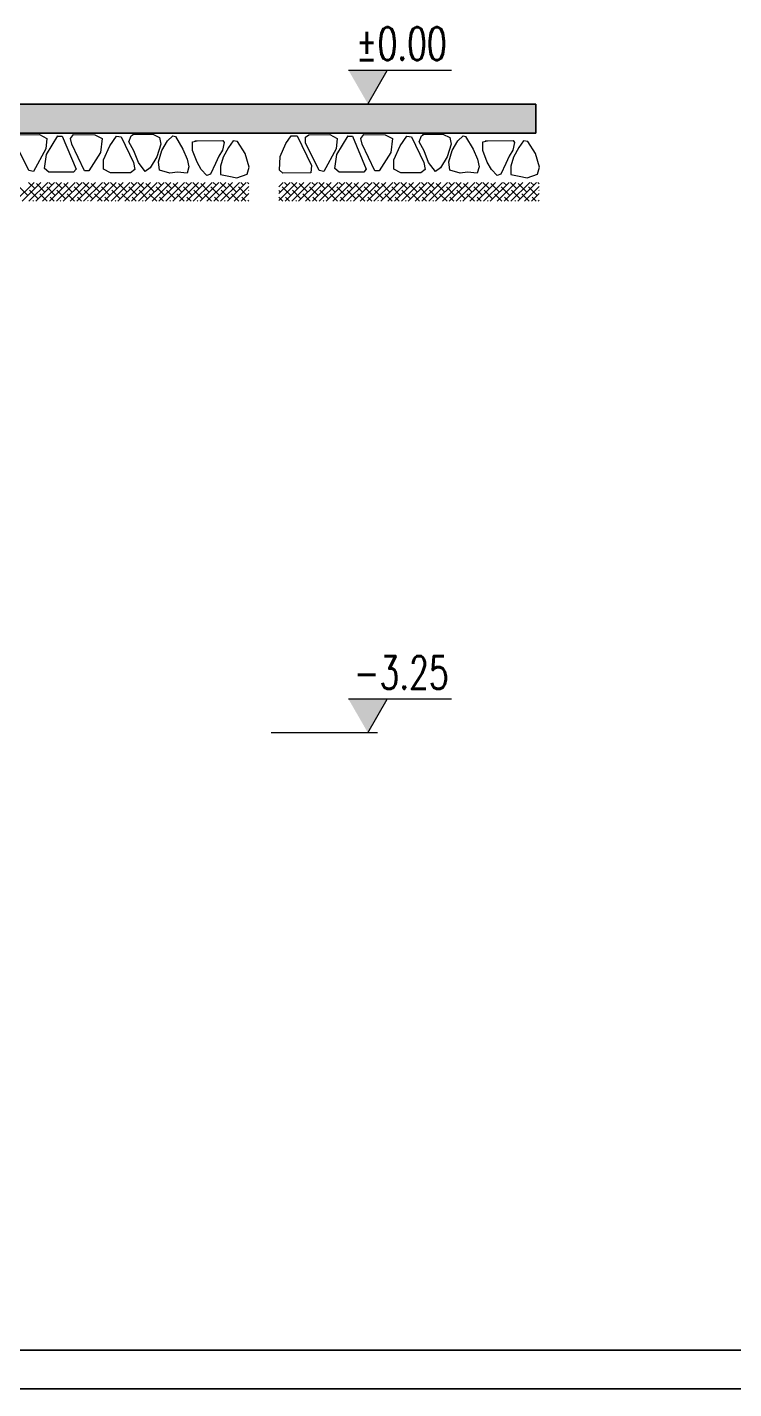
# Model space of a CAD drawing. Header units: inches. Extents: x -7543 to -822, y 102837 to 190349.
# Drawn here: x -827.7691 to -827.6961, y 102836.6651 to 102836.8058 of the extents above; entities that cross this region are included whole.
import ezdxf
from ezdxf.enums import TextEntityAlignment as Align

# ---------------------------------------------------------------- set-up
doc = ezdxf.new("R2010")
doc.units = ezdxf.units.IN
doc.header["$MEASUREMENT"] = 0
doc.layers.add('DUVAR', color=7, linetype='Continuous', lineweight=35, true_color=0xfc4642)
doc.layers.add('ICOL', color=55, linetype='Continuous', lineweight=25)
doc.layers.add('TARAMA', color=8, linetype='Continuous', lineweight=25)
doc.styles.add('KAPı-PEN', font='simplex.shx', dxfattribs={"width": 0.7, "height": 10})

msp = doc.modelspace()

# ---------------------------------------------------------------- hatches: boundary and pattern name
at = {"layer": 'ICOL'}
for points in [[(-827.73586, 102836.80135), (-827.73186, 102836.80135), (-827.73386, 102836.79788)], [(-827.73586, 102836.73635), (-827.73186, 102836.73635), (-827.73386, 102836.73288)]]:
    msp.add_hatch(color=2, dxfattribs=at).paths.add_polyline_path(points)

# ---------------------------------------------------------------- linework, layer by layer
at = {"layer": 'DUVAR'}
for p, q in [((-827.78152, 102836.79788), (-827.71652, 102836.79788)), ((-827.71652, 102836.79788), (-827.71652, 102836.79488)), ((-827.78152, 102836.79488), (-827.71652, 102836.79488)), ((-837.60107, 102836.66908), (-821.99356, 102836.66908)), ((-837.60507, 102836.66508), (-821.98956, 102836.66508))]:
    msp.add_line(p, q, dxfattribs=at)
msp.add_solid([(-827.71652, 102836.79488), (-827.71652, 102836.79788), (-827.78152, 102836.79488), (-827.78152, 102836.79788)], dxfattribs=at)
at = {"layer": 'ICOL', "color": 2}
for p, q in [((-827.72524, 102836.80135), (-827.73586, 102836.80135)), ((-827.73386, 102836.79788), (-827.73186, 102836.80135)), ((-827.73286, 102836.79788), (-827.74386, 102836.79788)), ((-827.72524, 102836.73635), (-827.73586, 102836.73635)), ((-827.73386, 102836.73288), (-827.73186, 102836.73635)), ((-827.73286, 102836.73288), (-827.74386, 102836.73288))]:
    msp.add_line(p, q, dxfattribs=at)
at = {"layer": 'TARAMA'}
for p, q in [((-827.7689, 102836.79102), (-827.77032, 102836.79386)), ((-827.77, 102836.79471), (-827.76778, 102836.79472)), ((-827.76778, 102836.79472), (-827.76704, 102836.79432)), ((-827.76704, 102836.79432), (-827.76712, 102836.79326)), ((-827.76708, 102836.79266), (-827.76588, 102836.79458)), ((-827.76588, 102836.79456), (-827.76546, 102836.79456)), ((-827.76546, 102836.79456), (-827.76402, 102836.79116)), ((-827.7646, 102836.79432), (-827.76428, 102836.79474)), ((-827.76446, 102836.79372), (-827.7646, 102836.79432)), ((-827.76314, 102836.79098), (-827.76446, 102836.79372)), ((-827.76428, 102836.79474), (-827.76206, 102836.7947)), ((-827.76206, 102836.7947), (-827.76132, 102836.79432)), ((-827.76132, 102836.79432), (-827.7615, 102836.79288)), ((-827.76119, 102836.7921), (-827.76054, 102836.79356)), ((-827.76054, 102836.79356), (-827.75982, 102836.79456)), ((-827.75982, 102836.79456), (-827.75934, 102836.79448)), ((-827.75934, 102836.79448), (-827.75808, 102836.79182)), ((-827.75856, 102836.79396), (-827.75832, 102836.79458)), ((-827.75804, 102836.79304), (-827.75856, 102836.79396)), ((-827.75832, 102836.79458), (-827.7581, 102836.79472)), ((-827.7582, 102836.79472), (-827.7561, 102836.79475)), ((-827.7561, 102836.79475), (-827.75538, 102836.79442)), ((-827.75526, 102836.79374), (-827.75566, 102836.79242)), ((-827.75538, 102836.79442), (-827.75526, 102836.79374)), ((-827.75514, 102836.79306), (-827.75457, 102836.79408)), ((-827.75457, 102836.79408), (-827.75401, 102836.79458)), ((-827.75401, 102836.79458), (-827.75375, 102836.79452)), ((-827.75375, 102836.79452), (-827.75299, 102836.7932)), ((-827.75198, 102836.79396), (-827.7515, 102836.79406)), ((-827.75198, 102836.79308), (-827.75198, 102836.79396)), ((-827.75174, 102836.79406), (-827.74886, 102836.7941)), ((-827.74872, 102836.79392), (-827.7489, 102836.7931)), ((-827.74886, 102836.7941), (-827.74872, 102836.79392)), ((-827.74825, 102836.7934), (-827.74883, 102836.79238)), ((-827.74777, 102836.79406), (-827.74825, 102836.7934)), ((-827.74735, 102836.794), (-827.74777, 102836.79406)), ((-827.74655, 102836.79278), (-827.74735, 102836.794)), ((-827.74294, 102836.79247), (-827.74235, 102836.79379)), ((-827.74235, 102836.79379), (-827.74181, 102836.79458)), ((-827.74181, 102836.79458), (-827.74118, 102836.79458)), ((-827.74118, 102836.79458), (-827.7397, 102836.79154)), ((-827.74033, 102836.79444), (-827.73997, 102836.7947)), ((-827.74033, 102836.79386), (-827.74033, 102836.79444)), ((-827.73891, 102836.79102), (-827.74033, 102836.79386)), ((-827.74001, 102836.79471), (-827.73779, 102836.79472)), ((-827.73779, 102836.79472), (-827.73705, 102836.79432)), ((-827.73705, 102836.79432), (-827.73713, 102836.79326)), ((-827.73709, 102836.79266), (-827.73589, 102836.79458)), ((-827.73589, 102836.79456), (-827.73547, 102836.79456)), ((-827.73547, 102836.79456), (-827.73403, 102836.79116)), ((-827.73461, 102836.79432), (-827.73429, 102836.79474)), ((-827.73447, 102836.79372), (-827.73461, 102836.79432)), ((-827.73315, 102836.79098), (-827.73447, 102836.79372)), ((-827.73429, 102836.79474), (-827.73207, 102836.7947)), ((-827.73207, 102836.7947), (-827.73133, 102836.79432)), ((-827.73133, 102836.79432), (-827.73151, 102836.79288)), ((-827.7312, 102836.7921), (-827.73055, 102836.79356)), ((-827.73055, 102836.79356), (-827.72983, 102836.79456)), ((-827.72983, 102836.79456), (-827.72935, 102836.79448)), ((-827.72935, 102836.79448), (-827.72809, 102836.79182)), ((-827.72857, 102836.79396), (-827.72833, 102836.79458)), ((-827.72805, 102836.79304), (-827.72857, 102836.79396)), ((-827.72833, 102836.79458), (-827.72811, 102836.79472)), ((-827.72821, 102836.79472), (-827.72611, 102836.79475)), ((-827.72611, 102836.79475), (-827.72539, 102836.79442)), ((-827.72527, 102836.79374), (-827.72567, 102836.79242)), ((-827.72539, 102836.79442), (-827.72527, 102836.79374)), ((-827.72515, 102836.79306), (-827.72459, 102836.79408)), ((-827.72459, 102836.79408), (-827.72403, 102836.79458)), ((-827.72403, 102836.79458), (-827.72377, 102836.79452)), ((-827.72377, 102836.79452), (-827.72301, 102836.7932)), ((-827.72199, 102836.79396), (-827.72151, 102836.79406)), ((-827.72199, 102836.79308), (-827.72199, 102836.79396)), ((-827.72175, 102836.79406), (-827.71887, 102836.7941)), ((-827.71873, 102836.79392), (-827.71891, 102836.7931)), ((-827.71887, 102836.7941), (-827.71873, 102836.79392)), ((-827.71826, 102836.7934), (-827.71884, 102836.79238)), ((-827.71779, 102836.79406), (-827.71826, 102836.7934)), ((-827.71736, 102836.794), (-827.71779, 102836.79406)), ((-827.71656, 102836.79278), (-827.71736, 102836.794)), ((-827.76712, 102836.79326), (-827.76842, 102836.79092)), ((-827.76728, 102836.7912), (-827.76708, 102836.79266)), ((-827.7615, 102836.79288), (-827.76268, 102836.79098)), ((-827.76119, 102836.79116), (-827.76119, 102836.7921)), ((-827.75758, 102836.79182), (-827.75804, 102836.79304)), ((-827.75566, 102836.79242), (-827.75636, 102836.79128)), ((-827.75551, 102836.7919), (-827.75514, 102836.79306)), ((-827.75299, 102836.7932), (-827.75253, 102836.79218)), ((-827.75253, 102836.79218), (-827.75237, 102836.7914)), ((-827.75152, 102836.79186), (-827.75198, 102836.79308)), ((-827.74926, 102836.79248), (-827.7496, 102836.79175)), ((-827.7489, 102836.7931), (-827.74926, 102836.79248)), ((-827.74883, 102836.79238), (-827.74909, 102836.79146)), ((-827.74613, 102836.79134), (-827.74655, 102836.79278)), ((-827.74301, 102836.79104), (-827.74294, 102836.79247)), ((-827.73713, 102836.79326), (-827.73843, 102836.79092)), ((-827.73729, 102836.7912), (-827.73709, 102836.79266)), ((-827.73151, 102836.79288), (-827.73269, 102836.79098)), ((-827.7312, 102836.79116), (-827.7312, 102836.7921)), ((-827.72759, 102836.79182), (-827.72805, 102836.79304)), ((-827.72567, 102836.79242), (-827.72637, 102836.79128)), ((-827.72552, 102836.7919), (-827.72515, 102836.79306)), ((-827.72301, 102836.7932), (-827.72255, 102836.79218)), ((-827.72255, 102836.79218), (-827.72239, 102836.7914)), ((-827.72153, 102836.79186), (-827.72199, 102836.79308)), ((-827.71927, 102836.79248), (-827.71961, 102836.79175)), ((-827.71891, 102836.7931), (-827.71927, 102836.79248)), ((-827.71884, 102836.79238), (-827.7191, 102836.79146)), ((-827.71614, 102836.79134), (-827.71656, 102836.79278)), ((-827.76842, 102836.79092), (-827.7689, 102836.79102)), ((-827.76684, 102836.79082), (-827.76728, 102836.7912)), ((-827.76428, 102836.79082), (-827.76684, 102836.79082)), ((-827.76402, 102836.79116), (-827.76428, 102836.79082)), ((-827.76268, 102836.79098), (-827.76314, 102836.79098)), ((-827.76046, 102836.79076), (-827.76119, 102836.79116)), ((-827.75838, 102836.79078), (-827.76046, 102836.79076)), ((-827.75794, 102836.79111), (-827.75838, 102836.79078)), ((-827.75808, 102836.79182), (-827.75794, 102836.79111)), ((-827.75688, 102836.7909), (-827.75758, 102836.79182)), ((-827.75636, 102836.79128), (-827.75688, 102836.7909)), ((-827.75539, 102836.79106), (-827.75551, 102836.7919)), ((-827.75434, 102836.79072), (-827.75539, 102836.79106)), ((-827.75355, 102836.79082), (-827.75434, 102836.79072)), ((-827.75255, 102836.79074), (-827.75355, 102836.79082)), ((-827.75237, 102836.7914), (-827.75255, 102836.79074)), ((-827.7511, 102836.79112), (-827.75152, 102836.79186)), ((-827.7505, 102836.7905), (-827.7511, 102836.79112)), ((-827.75014, 102836.79062), (-827.7505, 102836.7905)), ((-827.7496, 102836.79175), (-827.75014, 102836.79062)), ((-827.74909, 102836.79146), (-827.74909, 102836.79059)), ((-827.74909, 102836.79059), (-827.74822, 102836.79042)), ((-827.74739, 102836.79025), (-827.74633, 102836.79062)), ((-827.74633, 102836.79062), (-827.74613, 102836.79134)), ((-827.74267, 102836.79074), (-827.74301, 102836.79104)), ((-827.73977, 102836.79076), (-827.74267, 102836.79074)), ((-827.7397, 102836.79154), (-827.73977, 102836.79076)), ((-827.73843, 102836.79092), (-827.73891, 102836.79102)), ((-827.73685, 102836.79082), (-827.73729, 102836.7912)), ((-827.73429, 102836.79082), (-827.73685, 102836.79082)), ((-827.73403, 102836.79116), (-827.73429, 102836.79082)), ((-827.73269, 102836.79098), (-827.73315, 102836.79098)), ((-827.73047, 102836.79076), (-827.7312, 102836.79116)), ((-827.72839, 102836.79078), (-827.73047, 102836.79076)), ((-827.72795, 102836.79111), (-827.72839, 102836.79078)), ((-827.72809, 102836.79182), (-827.72795, 102836.79111)), ((-827.72689, 102836.7909), (-827.72759, 102836.79182)), ((-827.72637, 102836.79128), (-827.72689, 102836.7909)), ((-827.7254, 102836.79106), (-827.72552, 102836.7919)), ((-827.72435, 102836.79072), (-827.7254, 102836.79106)), ((-827.72357, 102836.79082), (-827.72435, 102836.79072)), ((-827.72257, 102836.79074), (-827.72357, 102836.79082)), ((-827.72239, 102836.7914), (-827.72257, 102836.79074)), ((-827.72111, 102836.79112), (-827.72153, 102836.79186)), ((-827.72051, 102836.7905), (-827.72111, 102836.79112)), ((-827.72015, 102836.79062), (-827.72051, 102836.7905)), ((-827.71961, 102836.79175), (-827.72015, 102836.79062)), ((-827.7191, 102836.79146), (-827.7191, 102836.79059)), ((-827.7191, 102836.79059), (-827.71823, 102836.79042)), ((-827.7174, 102836.79025), (-827.71634, 102836.79062)), ((-827.71634, 102836.79062), (-827.71614, 102836.79134)), ((-827.7703, 102836.78784), (-827.76835, 102836.78978)), ((-827.769, 102836.78843), (-827.76988, 102836.78931)), ((-827.76959, 102836.78784), (-827.76765, 102836.78978)), ((-827.76829, 102836.78914), (-827.76893, 102836.78978)), ((-827.76888, 102836.78784), (-827.76694, 102836.78978)), ((-827.76817, 102836.78784), (-827.76623, 102836.78978)), ((-827.76723, 102836.78878), (-827.76811, 102836.78967)), ((-827.76747, 102836.78784), (-827.76553, 102836.78978)), ((-827.76617, 102836.78843), (-827.76705, 102836.78931)), ((-827.76652, 102836.78949), (-827.76681, 102836.78978)), ((-827.76676, 102836.78784), (-827.76482, 102836.78978)), ((-827.76546, 102836.78914), (-827.7661, 102836.78978)), ((-827.76605, 102836.78784), (-827.76411, 102836.78978)), ((-827.76535, 102836.78784), (-827.7634, 102836.78978)), ((-827.7644, 102836.78878), (-827.76528, 102836.78967)), ((-827.76464, 102836.78784), (-827.7627, 102836.78978)), ((-827.76334, 102836.78843), (-827.76422, 102836.78931)), ((-827.76369, 102836.78949), (-827.76398, 102836.78978)), ((-827.76393, 102836.78784), (-827.76199, 102836.78978)), ((-827.76263, 102836.78914), (-827.76328, 102836.78978)), ((-827.76323, 102836.78784), (-827.76128, 102836.78978)), ((-827.76252, 102836.78784), (-827.76058, 102836.78978)), ((-827.76157, 102836.78878), (-827.76246, 102836.78967)), ((-827.76181, 102836.78784), (-827.75987, 102836.78978)), ((-827.76051, 102836.78843), (-827.7614, 102836.78931)), ((-827.76087, 102836.78949), (-827.76116, 102836.78978)), ((-827.7611, 102836.78784), (-827.75916, 102836.78978)), ((-827.7598, 102836.78914), (-827.76045, 102836.78978)), ((-827.7604, 102836.78784), (-827.75845, 102836.78978)), ((-827.75969, 102836.78784), (-827.75775, 102836.78978)), ((-827.75874, 102836.78878), (-827.75963, 102836.78967)), ((-827.75898, 102836.78784), (-827.75704, 102836.78978)), ((-827.75768, 102836.78843), (-827.75857, 102836.78931)), ((-827.75804, 102836.78949), (-827.75833, 102836.78978)), ((-827.75828, 102836.78784), (-827.75633, 102836.78978)), ((-827.75698, 102836.78914), (-827.75762, 102836.78978)), ((-827.75757, 102836.78784), (-827.75563, 102836.78978)), ((-827.75686, 102836.78784), (-827.75492, 102836.78978)), ((-827.75592, 102836.78878), (-827.7568, 102836.78967)), ((-827.75615, 102836.78784), (-827.75421, 102836.78978)), ((-827.75485, 102836.78843), (-827.75574, 102836.78931)), ((-827.75521, 102836.78949), (-827.7555, 102836.78978)), ((-827.75545, 102836.78784), (-827.7535, 102836.78978)), ((-827.75415, 102836.78914), (-827.75479, 102836.78978)), ((-827.75474, 102836.78784), (-827.7528, 102836.78978)), ((-827.75403, 102836.78784), (-827.75209, 102836.78978)), ((-827.75309, 102836.78878), (-827.75397, 102836.78967)), ((-827.75333, 102836.78784), (-827.75138, 102836.78978)), ((-827.75203, 102836.78843), (-827.75291, 102836.78931)), ((-827.75238, 102836.78949), (-827.75267, 102836.78978)), ((-827.75262, 102836.78784), (-827.75068, 102836.78978)), ((-827.75132, 102836.78914), (-827.75196, 102836.78978)), ((-827.75191, 102836.78784), (-827.74997, 102836.78978)), ((-827.7512, 102836.78784), (-827.74926, 102836.78978)), ((-827.75026, 102836.78878), (-827.75114, 102836.78967)), ((-827.7505, 102836.78784), (-827.74855, 102836.78978)), ((-827.7492, 102836.78843), (-827.75008, 102836.78931)), ((-827.74955, 102836.78949), (-827.74984, 102836.78978)), ((-827.74979, 102836.78784), (-827.74785, 102836.78978)), ((-827.74849, 102836.78914), (-827.74913, 102836.78978)), ((-827.74908, 102836.78784), (-827.74714, 102836.78978)), ((-827.74838, 102836.78784), (-827.74643, 102836.78978)), ((-827.74743, 102836.78878), (-827.74831, 102836.78967)), ((-827.74822, 102836.79042), (-827.74739, 102836.79025)), ((-827.74767, 102836.78784), (-827.74616, 102836.78935)), ((-827.74637, 102836.78843), (-827.74725, 102836.78931)), ((-827.74672, 102836.78949), (-827.74701, 102836.78978)), ((-827.74616, 102836.78963), (-827.74631, 102836.78978)), ((-827.74307, 102836.78932), (-827.74261, 102836.78978)), ((-827.74307, 102836.78862), (-827.7419, 102836.78978)), ((-827.74307, 102836.78791), (-827.7412, 102836.78978)), ((-827.74184, 102836.78843), (-827.74272, 102836.78931)), ((-827.74219, 102836.78949), (-827.74248, 102836.78978)), ((-827.74243, 102836.78784), (-827.74049, 102836.78978)), ((-827.74113, 102836.78914), (-827.74177, 102836.78978)), ((-827.74172, 102836.78784), (-827.73978, 102836.78978)), ((-827.74102, 102836.78784), (-827.73907, 102836.78978)), ((-827.74007, 102836.78878), (-827.74095, 102836.78967)), ((-827.74031, 102836.78784), (-827.73837, 102836.78978)), ((-827.73901, 102836.78843), (-827.73989, 102836.78931)), ((-827.73936, 102836.78949), (-827.73965, 102836.78978)), ((-827.7396, 102836.78784), (-827.73766, 102836.78978)), ((-827.7383, 102836.78914), (-827.73895, 102836.78978)), ((-827.73889, 102836.78784), (-827.73695, 102836.78978)), ((-827.73819, 102836.78784), (-827.73625, 102836.78978)), ((-827.73724, 102836.78878), (-827.73813, 102836.78967)), ((-827.73748, 102836.78784), (-827.73554, 102836.78978)), ((-827.73618, 102836.78843), (-827.73707, 102836.78931)), ((-827.73654, 102836.78949), (-827.73682, 102836.78978)), ((-827.73677, 102836.78784), (-827.73483, 102836.78978)), ((-827.73547, 102836.78914), (-827.73612, 102836.78978)), ((-827.73607, 102836.78784), (-827.73412, 102836.78978)), ((-827.73536, 102836.78784), (-827.73342, 102836.78978)), ((-827.73441, 102836.78878), (-827.7353, 102836.78967)), ((-827.73465, 102836.78784), (-827.73271, 102836.78978)), ((-827.73335, 102836.78843), (-827.73424, 102836.78931)), ((-827.73371, 102836.78949), (-827.734, 102836.78978)), ((-827.73395, 102836.78784), (-827.732, 102836.78978)), ((-827.73265, 102836.78914), (-827.73329, 102836.78978)), ((-827.73324, 102836.78784), (-827.7313, 102836.78978)), ((-827.73253, 102836.78784), (-827.73059, 102836.78978)), ((-827.73159, 102836.78878), (-827.73247, 102836.78967)), ((-827.73182, 102836.78784), (-827.72988, 102836.78978)), ((-827.73052, 102836.78843), (-827.73141, 102836.78931)), ((-827.73088, 102836.78949), (-827.73117, 102836.78978)), ((-827.73112, 102836.78784), (-827.72917, 102836.78978)), ((-827.72982, 102836.78914), (-827.73046, 102836.78978)), ((-827.73041, 102836.78784), (-827.72847, 102836.78978)), ((-827.7297, 102836.78784), (-827.72776, 102836.78978)), ((-827.72876, 102836.78878), (-827.72964, 102836.78967)), ((-827.729, 102836.78784), (-827.72705, 102836.78978)), ((-827.7277, 102836.78843), (-827.72858, 102836.78931)), ((-827.72805, 102836.78949), (-827.72834, 102836.78978)), ((-827.72829, 102836.78784), (-827.72635, 102836.78978)), ((-827.72699, 102836.78914), (-827.72763, 102836.78978)), ((-827.72758, 102836.78784), (-827.72564, 102836.78978)), ((-827.72687, 102836.78784), (-827.72493, 102836.78978)), ((-827.72593, 102836.78878), (-827.72681, 102836.78967)), ((-827.72617, 102836.78784), (-827.72422, 102836.78978)), ((-827.72487, 102836.78843), (-827.72575, 102836.78931)), ((-827.72522, 102836.78949), (-827.72551, 102836.78978)), ((-827.72546, 102836.78784), (-827.72352, 102836.78978)), ((-827.72416, 102836.78914), (-827.7248, 102836.78978)), ((-827.72475, 102836.78784), (-827.72281, 102836.78978)), ((-827.72405, 102836.78784), (-827.7221, 102836.78978)), ((-827.7231, 102836.78878), (-827.72398, 102836.78967)), ((-827.72334, 102836.78784), (-827.7214, 102836.78978)), ((-827.72204, 102836.78843), (-827.72292, 102836.78931)), ((-827.72239, 102836.78949), (-827.72268, 102836.78978)), ((-827.72263, 102836.78784), (-827.72069, 102836.78978)), ((-827.72133, 102836.78914), (-827.72198, 102836.78978)), ((-827.72192, 102836.78784), (-827.71998, 102836.78978)), ((-827.72122, 102836.78784), (-827.71927, 102836.78978)), ((-827.72027, 102836.78878), (-827.72116, 102836.78967)), ((-827.72051, 102836.78784), (-827.71857, 102836.78978)), ((-827.71921, 102836.78843), (-827.72009, 102836.78931)), ((-827.71956, 102836.78949), (-827.71985, 102836.78978)), ((-827.7198, 102836.78784), (-827.71786, 102836.78978)), ((-827.7185, 102836.78914), (-827.71915, 102836.78978)), ((-827.7191, 102836.78784), (-827.71715, 102836.78978)), ((-827.71839, 102836.78784), (-827.71645, 102836.78978)), ((-827.71744, 102836.78878), (-827.71833, 102836.78967)), ((-827.71823, 102836.79042), (-827.7174, 102836.79025)), ((-827.71768, 102836.78784), (-827.71617, 102836.78935)), ((-827.71638, 102836.78843), (-827.71727, 102836.78931)), ((-827.71674, 102836.78949), (-827.71703, 102836.78978)), ((-827.71617, 102836.78963), (-827.71632, 102836.78978)), ((-827.76794, 102836.78808), (-827.76882, 102836.78896)), ((-827.7684, 102836.78784), (-827.76847, 102836.7879)), ((-827.76699, 102836.78784), (-827.76776, 102836.78861)), ((-827.76628, 102836.78784), (-827.7667, 102836.78825)), ((-827.76511, 102836.78808), (-827.76599, 102836.78896)), ((-827.76558, 102836.78784), (-827.76564, 102836.7879)), ((-827.76416, 102836.78784), (-827.76493, 102836.78861)), ((-827.76346, 102836.78784), (-827.76387, 102836.78825)), ((-827.76228, 102836.78808), (-827.76316, 102836.78896)), ((-827.76275, 102836.78784), (-827.76281, 102836.7879)), ((-827.76133, 102836.78784), (-827.7621, 102836.78861)), ((-827.76063, 102836.78784), (-827.76104, 102836.78825)), ((-827.75945, 102836.78808), (-827.76033, 102836.78896)), ((-827.75992, 102836.78784), (-827.75998, 102836.7879)), ((-827.75851, 102836.78784), (-827.75927, 102836.78861)), ((-827.7578, 102836.78784), (-827.75821, 102836.78825)), ((-827.75662, 102836.78808), (-827.75751, 102836.78896)), ((-827.75709, 102836.78784), (-827.75715, 102836.7879)), ((-827.75568, 102836.78784), (-827.75645, 102836.78861)), ((-827.75497, 102836.78784), (-827.75539, 102836.78825)), ((-827.75379, 102836.78808), (-827.75468, 102836.78896)), ((-827.75426, 102836.78784), (-827.75432, 102836.7879)), ((-827.75285, 102836.78784), (-827.75362, 102836.78861)), ((-827.75214, 102836.78784), (-827.75256, 102836.78825)), ((-827.75097, 102836.78808), (-827.75185, 102836.78896)), ((-827.75143, 102836.78784), (-827.7515, 102836.7879)), ((-827.75002, 102836.78784), (-827.75079, 102836.78861)), ((-827.74931, 102836.78784), (-827.74973, 102836.78825)), ((-827.74814, 102836.78808), (-827.74902, 102836.78896)), ((-827.74861, 102836.78784), (-827.74867, 102836.7879)), ((-827.74719, 102836.78784), (-827.74796, 102836.78861)), ((-827.74696, 102836.78784), (-827.74616, 102836.78864)), ((-827.74648, 102836.78784), (-827.7469, 102836.78825)), ((-827.74625, 102836.78784), (-827.74616, 102836.78793)), ((-827.74616, 102836.78893), (-827.74619, 102836.78896)), ((-827.7429, 102836.78878), (-827.74307, 102836.78895)), ((-827.74266, 102836.78784), (-827.74307, 102836.78825)), ((-827.74195, 102836.78784), (-827.74237, 102836.78825)), ((-827.74078, 102836.78808), (-827.74166, 102836.78896)), ((-827.74125, 102836.78784), (-827.74131, 102836.7879)), ((-827.73983, 102836.78784), (-827.7406, 102836.78861)), ((-827.73913, 102836.78784), (-827.73954, 102836.78825)), ((-827.73795, 102836.78808), (-827.73883, 102836.78896)), ((-827.73842, 102836.78784), (-827.73848, 102836.7879)), ((-827.737, 102836.78784), (-827.73777, 102836.78861)), ((-827.7363, 102836.78784), (-827.73671, 102836.78825)), ((-827.73512, 102836.78808), (-827.736, 102836.78896)), ((-827.73559, 102836.78784), (-827.73565, 102836.7879)), ((-827.73418, 102836.78784), (-827.73494, 102836.78861)), ((-827.73347, 102836.78784), (-827.73388, 102836.78825)), ((-827.73229, 102836.78808), (-827.73318, 102836.78896)), ((-827.73276, 102836.78784), (-827.73282, 102836.7879)), ((-827.73135, 102836.78784), (-827.73212, 102836.78861)), ((-827.73064, 102836.78784), (-827.73106, 102836.78825)), ((-827.72946, 102836.78808), (-827.73035, 102836.78896)), ((-827.72993, 102836.78784), (-827.72999, 102836.7879)), ((-827.72852, 102836.78784), (-827.72929, 102836.78861)), ((-827.72781, 102836.78784), (-827.72823, 102836.78825)), ((-827.72664, 102836.78808), (-827.72752, 102836.78896)), ((-827.7271, 102836.78784), (-827.72717, 102836.7879)), ((-827.72569, 102836.78784), (-827.72646, 102836.78861)), ((-827.72498, 102836.78784), (-827.7254, 102836.78825)), ((-827.72381, 102836.78808), (-827.72469, 102836.78896)), ((-827.72428, 102836.78784), (-827.72434, 102836.7879)), ((-827.72286, 102836.78784), (-827.72363, 102836.78861)), ((-827.72215, 102836.78784), (-827.72257, 102836.78825)), ((-827.72098, 102836.78808), (-827.72186, 102836.78896)), ((-827.72145, 102836.78784), (-827.72151, 102836.7879)), ((-827.72003, 102836.78784), (-827.7208, 102836.78861)), ((-827.71933, 102836.78784), (-827.71974, 102836.78825)), ((-827.71815, 102836.78808), (-827.71903, 102836.78896)), ((-827.71862, 102836.78784), (-827.71868, 102836.7879)), ((-827.7172, 102836.78784), (-827.71797, 102836.78861)), ((-827.71697, 102836.78784), (-827.71617, 102836.78864)), ((-827.7165, 102836.78784), (-827.71691, 102836.78825)), ((-827.71627, 102836.78784), (-827.71617, 102836.78793)), ((-827.71617, 102836.78893), (-827.71621, 102836.78896))]:
    msp.add_line(p, q, dxfattribs=at)

# ---------------------------------------------------------------- texts
at = {"layer": 'ICOL', "color": 2, "style": 'KAPı-PEN', "width": 0.7}
for tag, p in [('%%P0.00', (-827.73042, 102836.80242)), ('-3.25', (-827.73042, 102836.73742))]:
    msp.add_attdef(tag, text='+17.50', height=0.0034, dxfattribs=at).set_placement(p, align=Align.CENTER)

doc.saveas('drawing.dxf')
